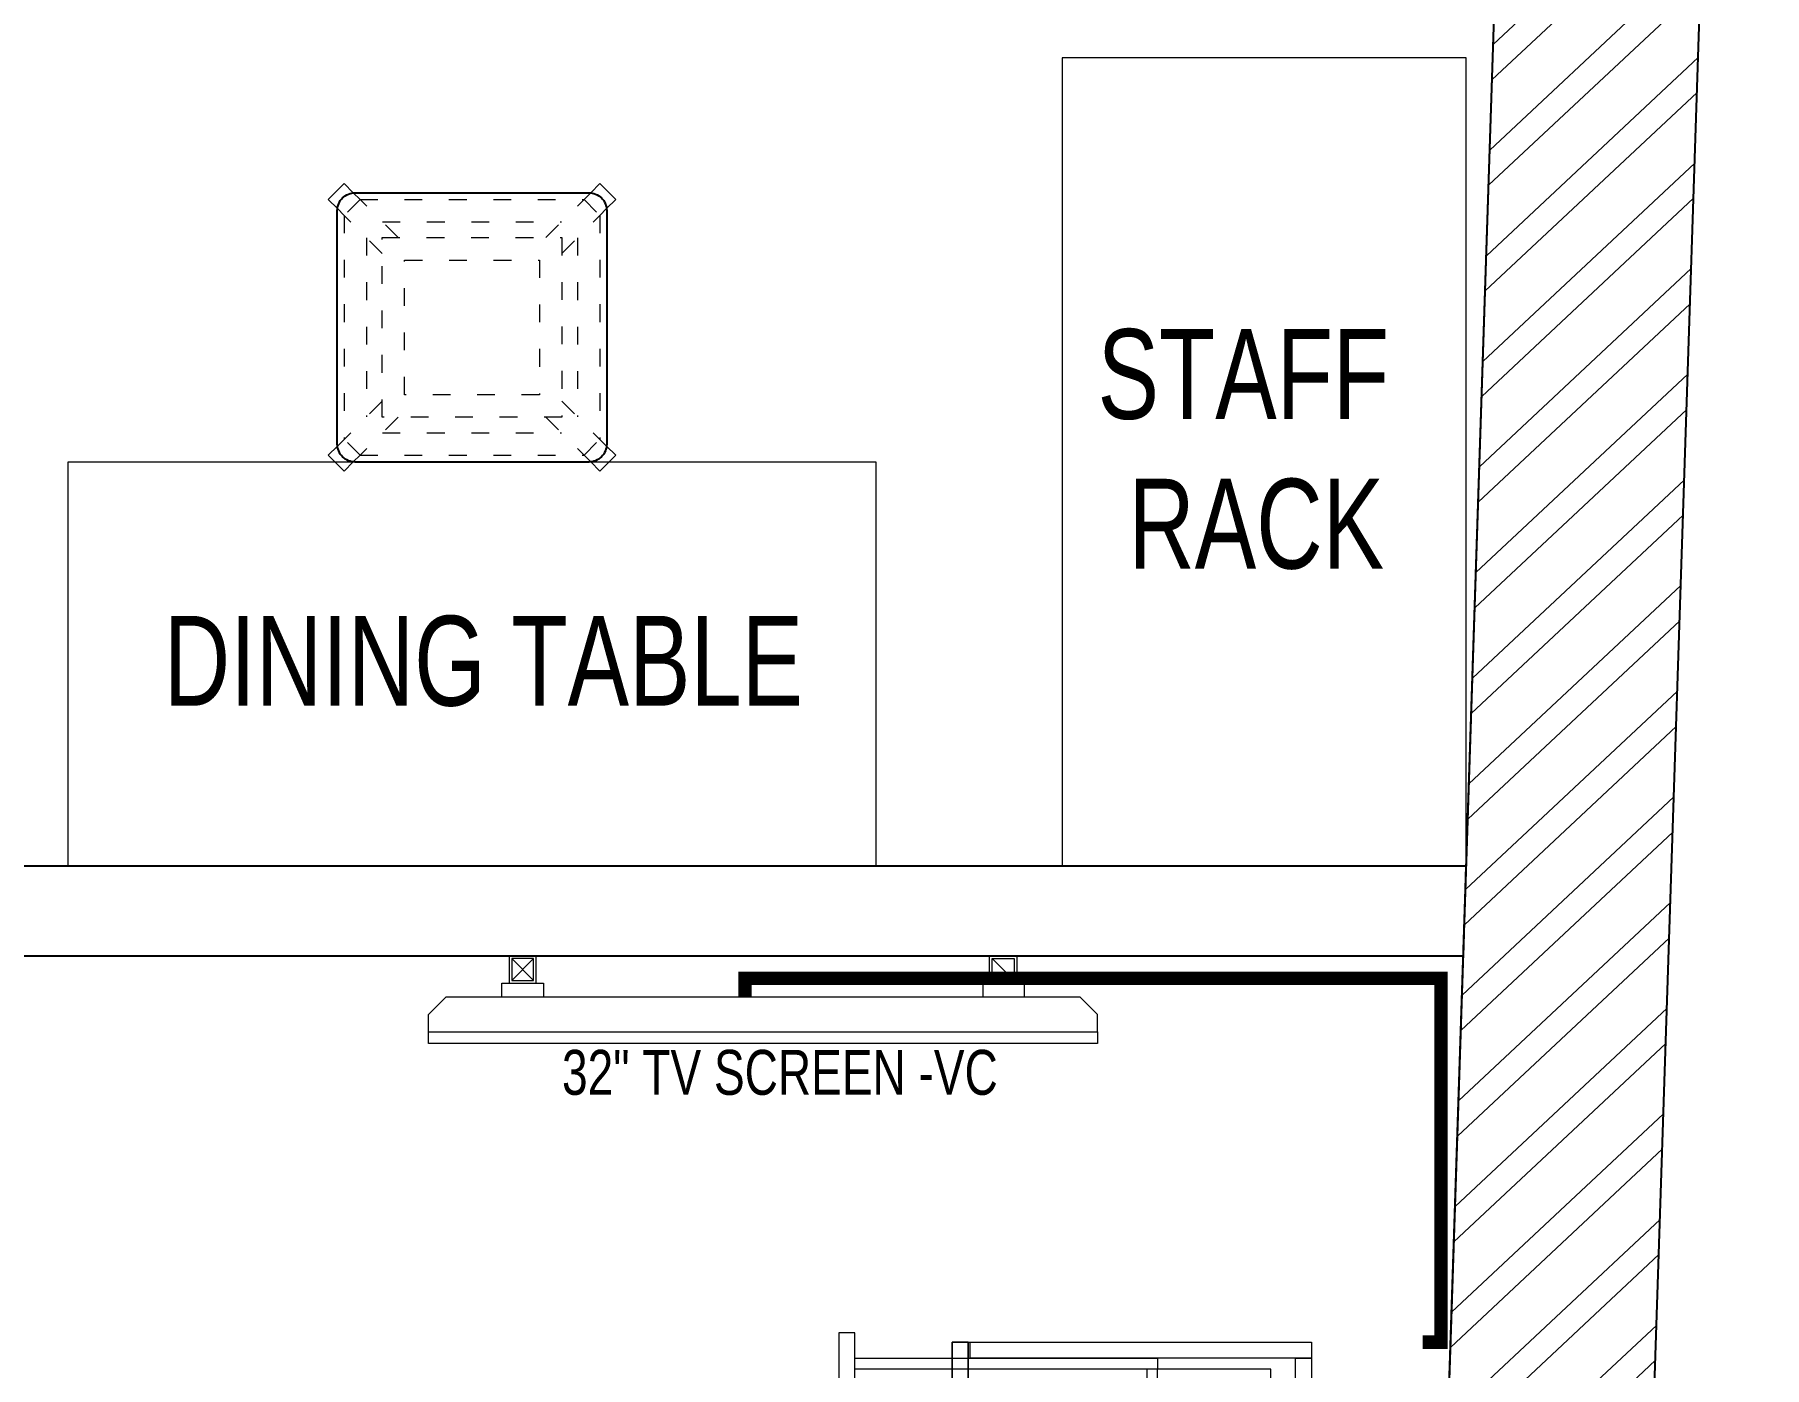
# Model space of a CAD drawing. Header units: feet. Extents: x 3055634 to 3066313, y -5766158 to -5744591.
# Drawn here: x 3064387 to 3066313, y -5749918 to -5748434 of the extents above; entities that cross this region are included whole.
import ezdxf

# ---------------------------------------------------------------- set-up
doc = ezdxf.new("R2010")
doc.units = ezdxf.units.FT
doc.header["$LTSCALE"] = 33
doc.header["$MEASUREMENT"] = 0
doc.linetypes.add('ACAD_ISO03W100', pattern=[30, 12, -18])
doc.linetypes.add('HIDDEN', pattern=[9.525, 6.35, -3.175])
doc.layers.add('A-WALL', color=1, linetype='Continuous')
for name, color, linetype, lineweight in [('LENS-DIM', 252, 'Continuous', 5), ('LENS-FURNITURE', 13, 'Continuous', 9), ('LENS-PARTITION', 21, 'Continuous', 25), ('LENS-TEXT', 31, 'Continuous', 5), ('LENS_DIMENSION', 193, 'Continuous', 0), ('LK-EQPMT', 3, 'Continuous', 18), ('LK-FF&E WALL', 1, 'Continuous', 9), ('LN-ELEVATION-1', 81, 'Continuous', 25), ('LN-ELEVATION-2', 103, 'Continuous', 20), ('LN-ELEVATION-3', 125, 'Continuous', 18), ('LN-ELEVATION-5', 167, 'Continuous', 5), ('LN-HATCH', 251, 'Continuous', 0)]:
    doc.layers.add(name, color=color, linetype=linetype, lineweight=lineweight)
doc.styles.add('LK TXT', font='GILC____.TTF', dxfattribs={"height": 100})
doc.styles.get("Standard").update_dxf_attribs({"font": 'GILC____.TTF'})

# ---------------------------------------------------------------- blocks, each defined once
blk = doc.blocks.new('Stool')
at = {"layer": 'LN-ELEVATION-1', "ltscale": 0.5}
blk.add_lwpolyline([(-130, 300), (130, 300, -0.414214), (150, 280), (150, 20, -0.414214), (130, 0), (-130, 0, -0.414214), (-150, 20), (-150, 280, -0.414214)], format="xyb", close=True, dxfattribs=at)
at = {"layer": 'LN-ELEVATION-3', "linetype": 'ACAD_ISO03W100', "ltscale": 0.05}
for p, q in [((-82.3, 250), (-124.7, 292.4)), ((-124.7, 292.4), (124.7, 292.4)), ((82.3, 250), (124.7, 292.4)), ((-100, 232.3), (-142.4, 274.7)), ((-142.4, 274.7), (-142.4, 25.3)), ((100, 232.3), (142.4, 274.7)), ((142.4, 274.7), (142.4, 25.3)), ((-99.7, 267.4), (99.7, 267.4)), ((-117.4, 249.7), (-117.4, 50.3)), ((117.4, 249.7), (117.4, 50.3)), ((-100, 67.7), (-142.4, 25.3)), ((100, 67.7), (142.4, 25.3)), ((-82.3, 50), (-124.7, 7.6)), ((82.3, 50), (124.7, 7.6)), ((-99.7, 32.6), (99.7, 32.6)), ((-124.7, 7.6), (124.7, 7.6))]:
    blk.add_line(p, q, dxfattribs=at)
for points in [[(-132.2, 299.9), (-124.7, 292.4), (-142.4, 274.7), (-149.9, 282.2)], [(132.2, 299.9), (124.7, 292.4), (142.4, 274.7), (149.9, 282.2)], [(-132.2, 0.1), (-124.7, 7.6), (-142.4, 25.3), (-149.9, 17.8)], [(132.2, 0.1), (124.7, 7.6), (142.4, 25.3), (149.9, 17.8)]]:
    blk.add_lwpolyline(points, dxfattribs=at)
for points in [[(-100, 250), (100, 250), (100, 50), (-100, 50)], [(-75, 225), (75, 225), (75, 75), (-75, 75)]]:
    blk.add_lwpolyline(points, close=True, dxfattribs=at)
at = {"layer": 'LN-ELEVATION-5', "ltscale": 0.5}
for points in [[(-149.9, 282.2), (-160.1, 292.4), (-142.4, 310.1), (-132.2, 299.9)], [(149.9, 282.2), (160.1, 292.4), (142.4, 310.1), (132.2, 299.9)], [(-149.9, 17.8), (-160.1, 7.6), (-142.4, -10.1), (-132.2, 0.1)], [(149.9, 17.8), (160.1, 7.6), (142.4, -10.1), (132.2, 0.1)]]:
    blk.add_lwpolyline(points, dxfattribs=at)
blk = doc.blocks.new('A$C6b5fe4c9')
at = {"layer": 'LN-HATCH'}
h = blk.add_hatch(dxfattribs=at)
h.set_pattern_fill('ANSI32', color=256, scale=222, angle=268.11)
h.set_pattern_definition([(313.11, (-3282399.56, 5462963.04), (60.7760807, 56.89315), []), (313.11, (-3282400.86, 5462923.81), (60.7760807, 56.89315), [])])
h.paths.add_polyline_path([(-2781.9, 10254.7), (-2775.9, 10483.1), (-6736.4, 10587.1), (-6742.4, 10358.7)])
h.paths.add_polyline_path([(-8230.4, 498.7), (-8165.1, 1896.4), (-8314.8, 1906.6), (-8391, 275.2), (-4430.5, 145.3), (-4423, 373.8), (-4854.2, 387.9)])
h.paths.add_polyline_path([(-8521.2, 1920.8), (-8521.2, 2071.1), (-12423.1, 2338.5), (-12433.4, 2188.8)])
h.paths.add_polyline_path([(-12888.1, 2220), (-12877.8, 2369.7), (-17261.1, 2670), (-17188.4, 2514.7)])
h.paths.add_polyline_path([(-10064.9, 7753), (-9992, 10444), (-7123.2, 10368.7), (-7117.2, 10597.1), (-10214.2, 10678.5), (-10289.5, 7902.2), (-19693.1, 7868.2), (-19639.2, 7753)])
h.paths.add_polyline_path([(-2553.4, 10248.7), (1586.6, 10139.9), (1622.3, 10367.6), (-2547.4, 10477.1)])
h.paths.add_polyline_path([(35.6, 227.5), (-4194.6, 366.3), (-4202.1, 137.8), (0, 0)])
at = {"layer": 'A-WALL'}
for p, q in [((-4194.6, 366.3), (-194.6, 235.1)), ((-8391, 275.2), (0, 0))]:
    blk.add_line(p, q, dxfattribs=at)
blk = doc.blocks.new('TRIAL SET ROC')
at = {"layer": 'LENS-DIM', "ltscale": 0.5}
for points in [[(-400.4, -364.3), (-430.4, -364.3)], [(169.6, -364.3), (139.6, -364.3)]]:
    blk.add_lwpolyline(points, dxfattribs=at)
at = {"layer": 'LENS-FURNITURE'}
blk.add_lwpolyline([(-430.4, 18), (169.6, 18), (169.6, -382.3), (-430.4, -382.3)], close=True, dxfattribs=at)
at = {"layer": 'LENS-FURNITURE', "color": 146}
for points in [[(-412.4, -153.6), (-400.4, -153.6), (-400.4, -490.6), (-412.4, -490.6)], [(139.6, -153.6), (-400.4, -153.6), (-400.4, -165.6), (139.6, -165.6)], [(151.6, -153.6), (139.6, -153.6), (139.6, -490.6), (151.6, -490.6)], [(192.1, -490.6), (-440.9, -490.6), (-440.9, -508.6), (192.1, -508.6)]]:
    blk.add_lwpolyline(points, close=True, dxfattribs=at)
at = {"layer": 'LN-ELEVATION-2'}
for points in [[(-430.4, 18), (-412.4, 18), (-412.4, -362.3), (-430.4, -362.3)], [(-412.4, 18), (151.6, 18), (151.6, 0), (-412.4, 0)], [(169.6, 18), (151.6, 18), (151.6, -362.3), (169.6, -362.3)], [(169.6, -364.3), (-430.4, -364.3), (-430.4, -382.3), (169.6, -382.3)], [(169.6, -382.3), (-430.4, -382.3), (-430.4, -364.3), (169.6, -364.3)]]:
    blk.add_lwpolyline(points, close=True, dxfattribs=at)
at = {"layer": 'LN-ELEVATION-2', "linetype": 'HIDDEN', "ltscale": 100}
blk.add_lwpolyline([(-400.4, -364.3), (139.6, -364.3), (139.6, -27.4), (-400.4, -27.4)], close=True, dxfattribs=at)
at = {"insert": (-386.9, -414.1), "char_height": 50, "attachment_point": 1}
blk.add_mtext_dynamic_manual_height_columns('ROC TRIAL SET', width=625.228, gutter_width=500, heights=[0], dxfattribs=at)
blk = doc.blocks.new('32INCH VC FOR CLINIC')
at = {"layer": 'LK-EQPMT'}
for p, q in [((116.9, 152.6), (92.6, 128.3)), ((92.6, 152.6), (116.9, 128.3)), ((627.7, 152.6), (652, 128.3))]:
    blk.add_line(p, q, dxfattribs=at)
at = {"layer": 'LK-EQPMT', "ltscale": 12}
for p, q in [((81.5, 109.7), (81.5, 125.2)), ((81.5, 125.2), (128, 125.2)), ((128, 125.2), (128, 109.7)), ((617, 125.2), (617, 109.7)), ((617, 125.2), (663.5, 125.2)), ((663.5, 109.7), (663.5, 125.2)), ((0, 90.3), (19.4, 109.7)), ((725.6, 109.7), (19.4, 109.7)), ((745, 90.3), (725.6, 109.7)), ((0, 70.9), (0, 90.3)), ((745, 70.9), (745, 90.3))]:
    blk.add_line(p, q, dxfattribs=at)
at = {"layer": 'LK-EQPMT'}
for points in [[(89.6, 125.2), (119.9, 125.2), (119.9, 155.6), (89.6, 155.6)], [(655, 125.2), (624.7, 125.2), (624.7, 155.6), (655, 155.6)], [(92.6, 128.3), (116.9, 128.3), (116.9, 152.6), (92.6, 152.6)], [(652, 128.3), (627.7, 128.3), (627.7, 152.6), (652, 152.6)]]:
    blk.add_lwpolyline(points, close=True, dxfattribs=at)
at = {"layer": 'LK-EQPMT', "ltscale": 12}
blk.add_lwpolyline([(0, 58), (0, 70.9), (745, 70.9), (745, 58)], close=True, dxfattribs=at)
at = {"layer": 'LENS-TEXT', "color": 0, "ltscale": 2, "insert": (391.2, 25.6), "char_height": 50, "attachment_point": 5}
blk.add_mtext_dynamic_manual_height_columns('32" TV SCREEN -VC', width=466.48, gutter_width=12.5, heights=[0], dxfattribs=at)

msp = doc.modelspace()

# ---------------------------------------------------------------- linework, layer by layer
at = {"color": 13, "linetype": 'ACAD_ISO03W100', "ltscale": 0.01, "const_width": 15}
msp.add_lwpolyline([(3065932.4, -5749889.7), (3065952.8, -5749889.7), (3065952.8, -5749484.6), (3065177.8, -5749484.6), (3065177.8, -5749505.5)], dxfattribs=at)
at = {"layer": 'LENS-DIM', "color": 2}
msp.add_lwpolyline([(3060646.4, -5745635.2), (3060997.7, -5745690.2), (3061009.5, -5745614.9), (3063543.7, -5746011.5), (3063353.7, -5747322.8), (3063349.8, -5747347.5), (3065126.2, -5747625.5), (3065149.4, -5747477.3), (3063521.2, -5747222.5), (3063706.7, -5746037), (3066077.9, -5746408), (3066038.2, -5747616.4), (3065890.4, -5747593.3), (3065867.2, -5747741.4), (3066033.3, -5747767.4), (3065946.7, -5750408), (3065819.7, -5750403.9), (3065812.2, -5750632.3), (3065939.2, -5750636.5), (3065814.3, -5754443.9)], dxfattribs=at)
at = {"layer": 'LENS-PARTITION'}
msp.add_lwpolyline([(3065981, -5749359.6), (3064349.8, -5749359.6), (3064349.8, -5749459.6), (3065977.8, -5749459.6)], close=True, dxfattribs=at)
at = {"layer": 'LK-FF&E WALL'}
for points in [[(3065981, -5749359.6), (3065981, -5748459.6), (3065531, -5748459.6), (3065531, -5749359.6)], [(3064423.9, -5749359.6), (3065323.9, -5749359.6), (3065323.9, -5748909.6), (3064423.9, -5748909.6)]]:
    msp.add_lwpolyline(points, close=True, dxfattribs=at)

# ---------------------------------------------------------------- block references
msp.add_blockref('32INCH VC FOR CLINIC', (3064825.5, -5749615.2))
at = {"rotation": 270}
msp.add_blockref('TRIAL SET ROC', (3065790.8, -5750320.1), dxfattribs=at)
at = {"layer": 'LENS_DIMENSION', "rotation": 90}
msp.add_blockref('A$C6b5fe4c9', (3066312.9, -5746213.4), dxfattribs=at)
at = {"layer": 'LK-FF&E WALL'}
msp.add_blockref('Stool', (3064873.9, -5748909.6), dxfattribs=at)

# ---------------------------------------------------------------- texts
at = {"layer": 'LENS-TEXT', "color": 0, "linetype": 'Continuous', "ltscale": 3, "char_height": 100, "attachment_point": 5, "style": 'LK TXT'}
for s, width, insert in [('STAFF\\P RACK', 1099.487, (3065732.8, -5748895.6)), ('DINING TABLE', 783.964, (3064886.5, -5749131.6))]:
    msp.add_mtext_dynamic_manual_height_columns(s, width=width, gutter_width=1, heights=[0], dxfattribs=dict(at, insert=insert))

doc.saveas('drawing.dxf')
